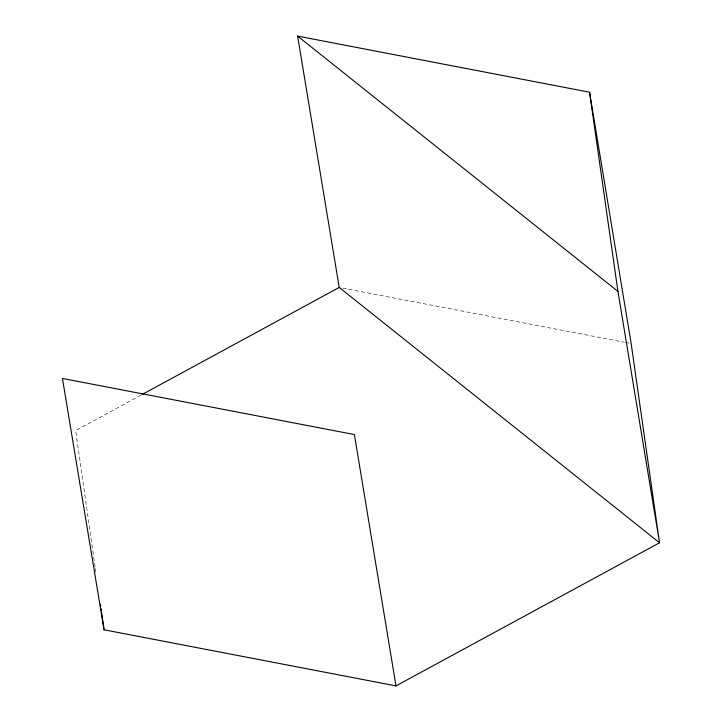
<?xml version="1.0" encoding="UTF-8"?>
<svg xmlns="http://www.w3.org/2000/svg" width="722" height="722" viewBox="0 0 722 722"><rect width="100%" height="100%" fill="white"/><g stroke="black" fill="none" stroke-linecap="round" stroke-linejoin="round"><path stroke-width="0.54" stroke-dasharray="3.61 2.71" d="M141.07 395.06L75.675 430.574L95.178 567.474M342.544 288.087L624.53 342.273M625.631 342.49L630.053 343.338M95.34 568.584L95.818 571.923"/><path stroke-width="1.08" d="M142.063 394.528L339.223 287.446L659.547 542.773L395.999 685.9L104.058 629.801L62.453 378.454L354.385 434.554L395.999 685.9M339.223 287.446L297.617 36.1L589.549 92.199L631.163 343.546L659.547 542.773L617.942 291.426L589.549 92.199M297.617 36.1L617.942 291.426M100.412 604.206L100.728 606.426M101.053 608.655L101.369 610.884M101.685 613.104L104.058 629.801"/></g></svg>
